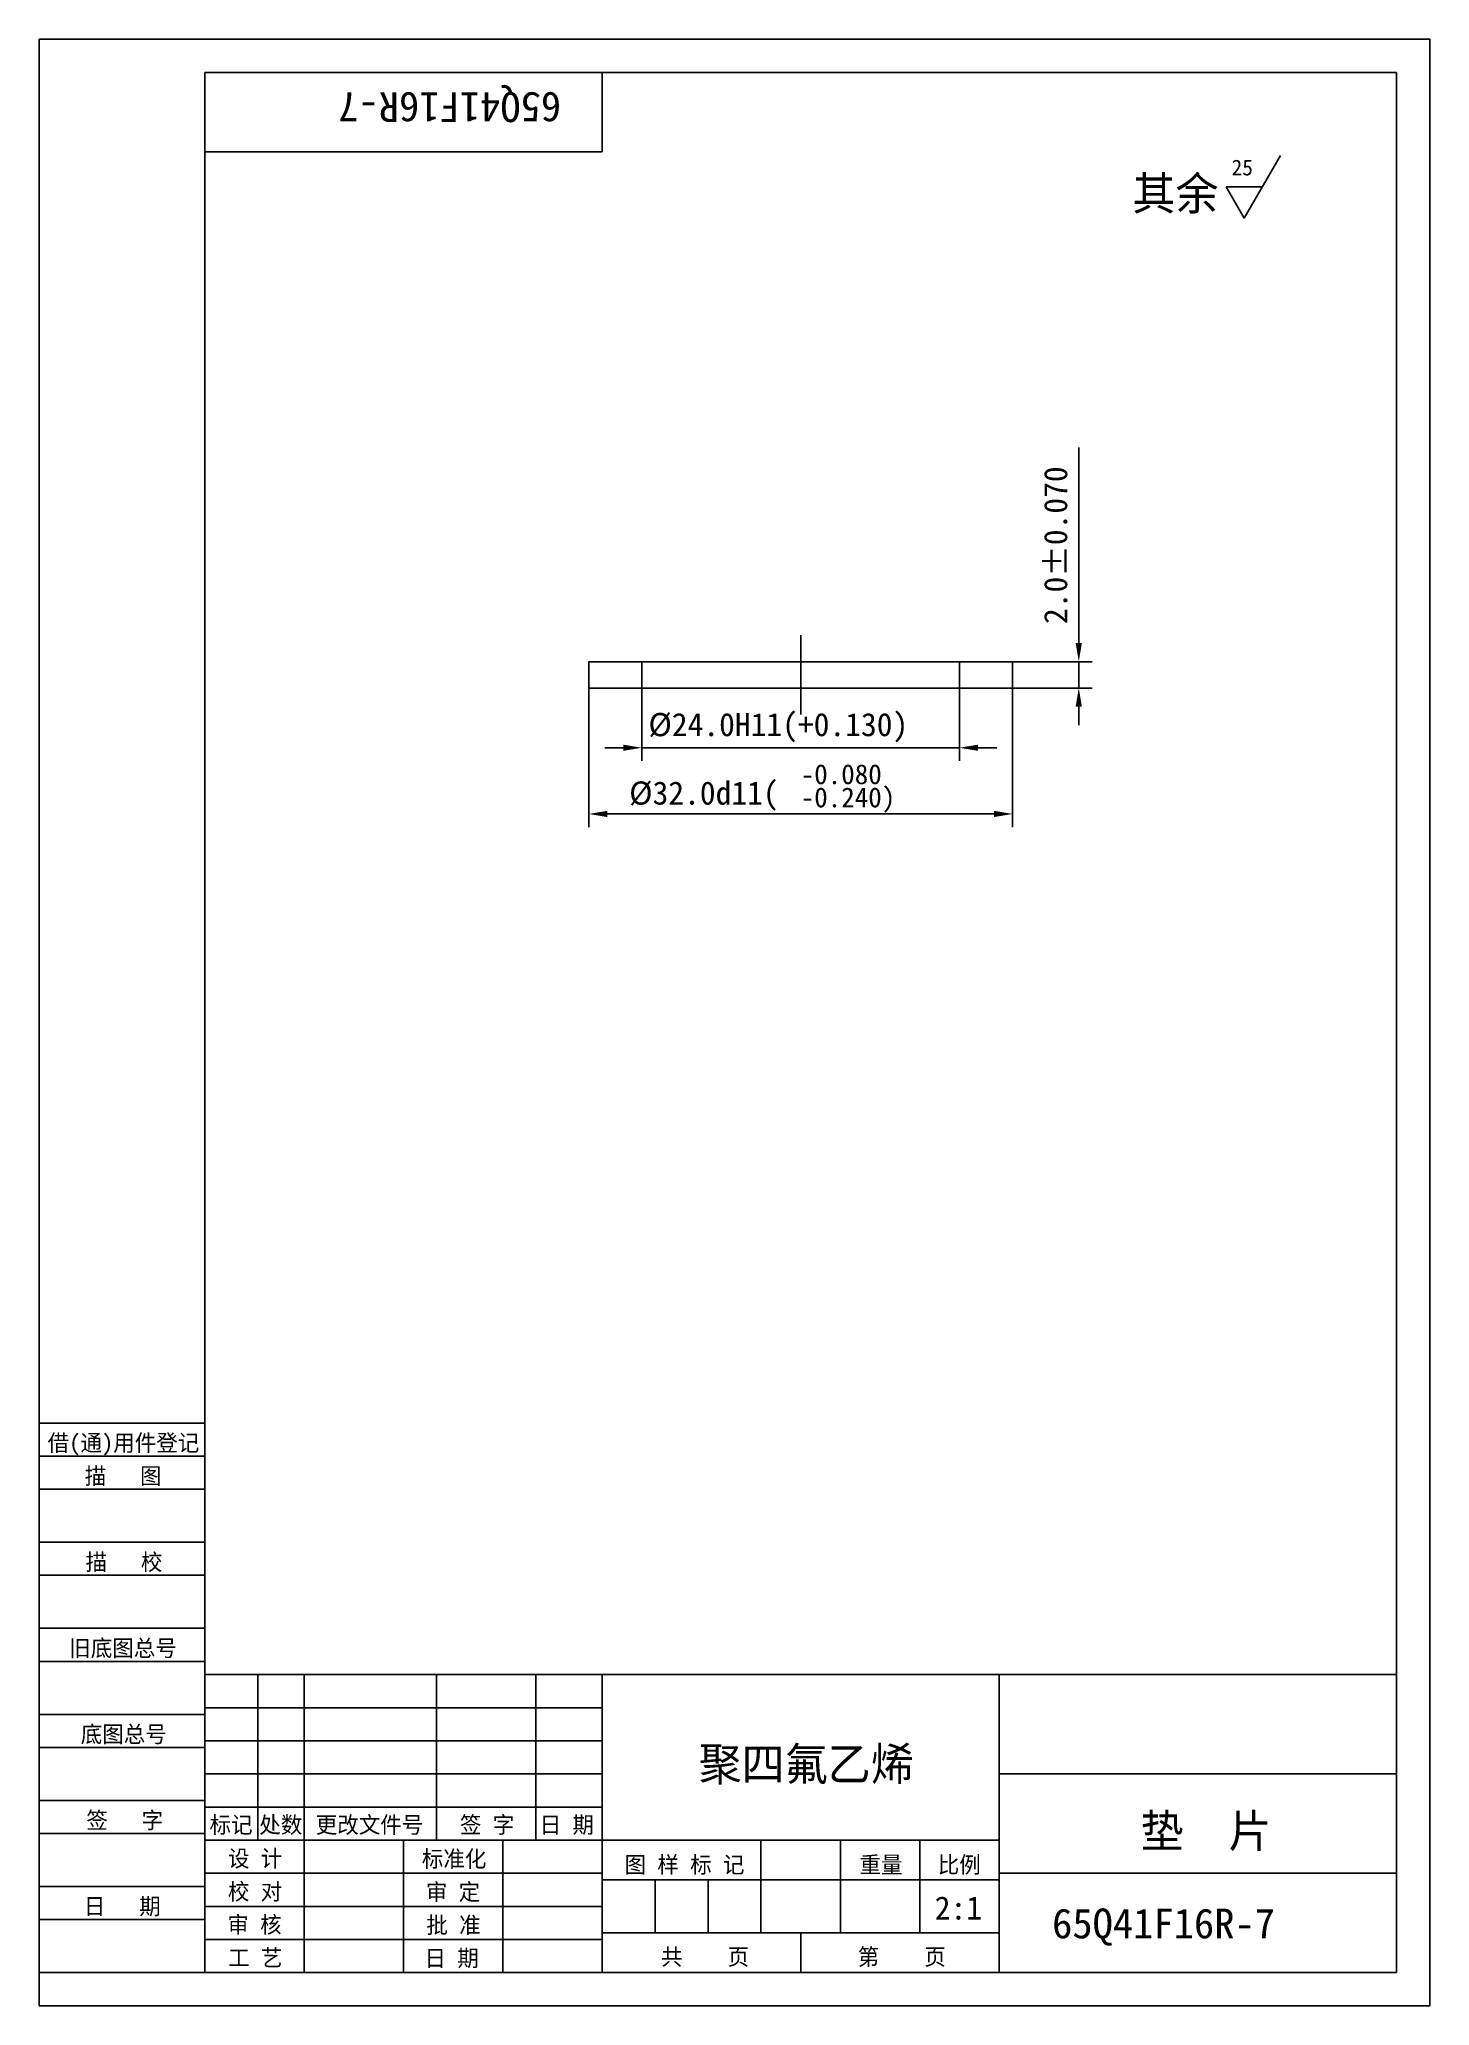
# Model space of a CAD drawing. Header units: metres. Extents: x 0 to 210, y 0 to 297.
import ezdxf

# ---------------------------------------------------------------- set-up
doc = ezdxf.new("R2010")
doc.units = ezdxf.units.M
for name, color, linetype in [('C', 6, 'Continuous'), ('D', 1, 'Continuous'), ('FL', 5, 'Continuous'), ('T', 7, 'Continuous'), ('TL', 4, 'Continuous')]:
    doc.layers.add(name, color=color, linetype=linetype)

# ---------------------------------------------------------------- blocks, each defined once
blk = doc.blocks.new('TUKUN4')
at = {"layer": 'FL'}
for p, q in [((0, 297), (0, 0)), ((210, 297), (0, 297)), ((210, 0), (210, 297)), ((0, 78), (25, 78)), ((0, 70), (25, 70)), ((0, 65), (25, 65)), ((0, 57), (25, 57)), ((0, 52), (25, 52)), ((33, 25), (33, 50)), ((40, 5), (40, 50)), ((60, 25), (60, 50)), ((75, 25), (75, 50)), ((25, 45), (85, 45)), ((0, 44), (25, 44)), ((0, 39), (25, 39)), ((25, 40), (85, 40)), ((25, 35), (85, 35)), ((0, 31), (25, 31)), ((25, 30), (85, 30)), ((0, 26), (25, 26)), ((70, 5), (70, 25)), ((0, 18), (25, 18)), ((25, 20), (85, 20)), ((25, 15), (85, 15)), ((0, 13), (25, 13)), ((25, 10), (85, 10)), ((0, 0), (210, 0))]:
    blk.add_line(p, q, dxfattribs=at)
at = {"layer": 'TL'}
for p, q in [((25, 5), (25, 292)), ((205, 292), (25, 292)), ((85, 292), (85, 280)), ((205, 5), (205, 292)), ((85, 280), (25, 280)), ((0, 88), (25, 88)), ((0, 83), (25, 83)), ((205, 50), (25, 50)), ((85, 5), (85, 50)), ((145, 5), (145, 50)), ((205, 35), (145, 35)), ((145, 25), (25, 25)), ((55, 5), (55, 25)), ((109, 11), (109, 25)), ((121, 11), (121, 25)), ((133, 11), (133, 25)), ((85, 19), (145, 19)), ((93, 11), (93, 19)), ((101, 11), (101, 19)), ((205, 20), (145, 20)), ((145, 11), (85, 11)), ((115, 5), (115, 11)), ((0, 5), (205, 5))]:
    blk.add_line(p, q, dxfattribs=at)
at = {"layer": 'T'}
for s, p in [('借(通)用件登记', (1.26, 83.76)), ('描   图', (6.86, 78.76)), ('描   校', (6.98, 65.76)), ('旧底图总号', (4.52, 52.76)), ('底图总号', (6.25, 39.76)), ('签   字', (7.1, 26.76)), ('标记', (25.71, 26.07)), ('处数', (33.22, 26.07)), ('更改文件号', (41.75, 26.07)), ('签 字', (63.53, 26.07)), ('日 期', (75.57, 26.07)), ('设 计', (28.5, 20.99)), ('标准化', (57.77, 20.93)), ('图 样 标 记', (88.4, 20.04)), ('重量', (123.88, 20.04)), ('比例', (135.7, 20.04)), ('校 对', (28.48, 15.99)), ('审 定', (58.39, 15.93)), ('日   期', (6.72, 13.76)), ('审 核', (28.41, 10.99)), ('批 准', (58.46, 10.93)), ('共    页', (93.91, 6.13)), ('第    页', (123.62, 6.13)), ('工 艺', (28.52, 5.99)), ('日 期', (58.18, 5.93))]:
    blk.add_text(s, height=2.5, dxfattribs=at).set_placement(p)

msp = doc.modelspace()

# ---------------------------------------------------------------- linework, layer by layer
at = {"layer": 'C'}
msp.add_lwpolyline([(115, 195), (115, 207)], dxfattribs=at)
at = {"layer": 'D'}
for p, q in [((187.46, 279.46), (182, 270)), ((182, 270), (179.27, 274.73)), ((179.27, 274.73), (184.73, 274.73)), ((157, 208.6), (157, 235.36)), ((157, 205.8), (157, 208.6)), ((147, 203), (159, 203)), ((157, 199), (157, 203)), ((83, 199), (83, 178)), ((91, 199), (91, 188)), ((139, 199), (139, 188)), ((147, 199), (147, 178)), ((147, 199), (159, 199)), ((157, 196.2), (157, 193.4)), ((88.2, 190), (85.4, 190)), ((91, 190), (139, 190)), ((141.8, 190), (144.6, 190)), ((85.8, 180), (144.2, 180))]:
    msp.add_line(p, q, dxfattribs=at)
for points in [[(156.53, 205.8), (157.47, 205.8), (157, 203)], [(156.53, 196.2), (157.47, 196.2), (157, 199)], [(88.2, 190.47), (88.2, 189.53), (91, 190)], [(141.8, 190.47), (141.8, 189.53), (139, 190)], [(85.8, 180.47), (85.8, 179.53), (83, 180)], [(144.2, 180.47), (144.2, 179.53), (147, 180)]]:
    msp.add_solid(points, dxfattribs=at)
at = {"layer": 'TL'}
for points in [[(83, 199), (83, 203), (91, 203), (91, 199), (83, 199)], [(91, 203), (139, 203)], [(139, 199), (139, 203), (147, 203), (147, 199), (139, 199)], [(91, 199), (139, 199)]]:
    msp.add_lwpolyline(points, dxfattribs=at)

# ---------------------------------------------------------------- block references
at = {"layer": 'T'}
msp.add_blockref('TUKUN4', (0, 0), dxfattribs=at)

# ---------------------------------------------------------------- texts
at = {"layer": 'D'}
for s, height, rotation, p in [('65Q41F16R-7', 4.5, 180, (78.82, 289)), ('2.0%%p0.070', 3.5, 90, (155.25, 208.69))]:
    msp.add_text(s, height=height, rotation=rotation, dxfattribs=at).set_placement(p)
for s, height, p in [('其余', 5, (165.1, 271.22)), ('25', 2.38, (180.07, 276.45)), ('%%C24.0H11(+0.130)', 3.5, (92, 191.75)), ('-0.080', 3, (115, 184.5)), ('%%C32.0d11(', 3.5, (89.09, 181.41)), ('-0.240)', 3, (115, 181)), ('聚四氟乙烯', 5, (99.58, 34.01)), ('垫  片', 5, (166.32, 23.89)), ('2:1', 3.5, (135.25, 13.01)), ('65Q41F16R-7', 4.5, (152.97, 10.17))]:
    msp.add_text(s, height=height, dxfattribs=at).set_placement(p)

doc.saveas('drawing.dxf')
